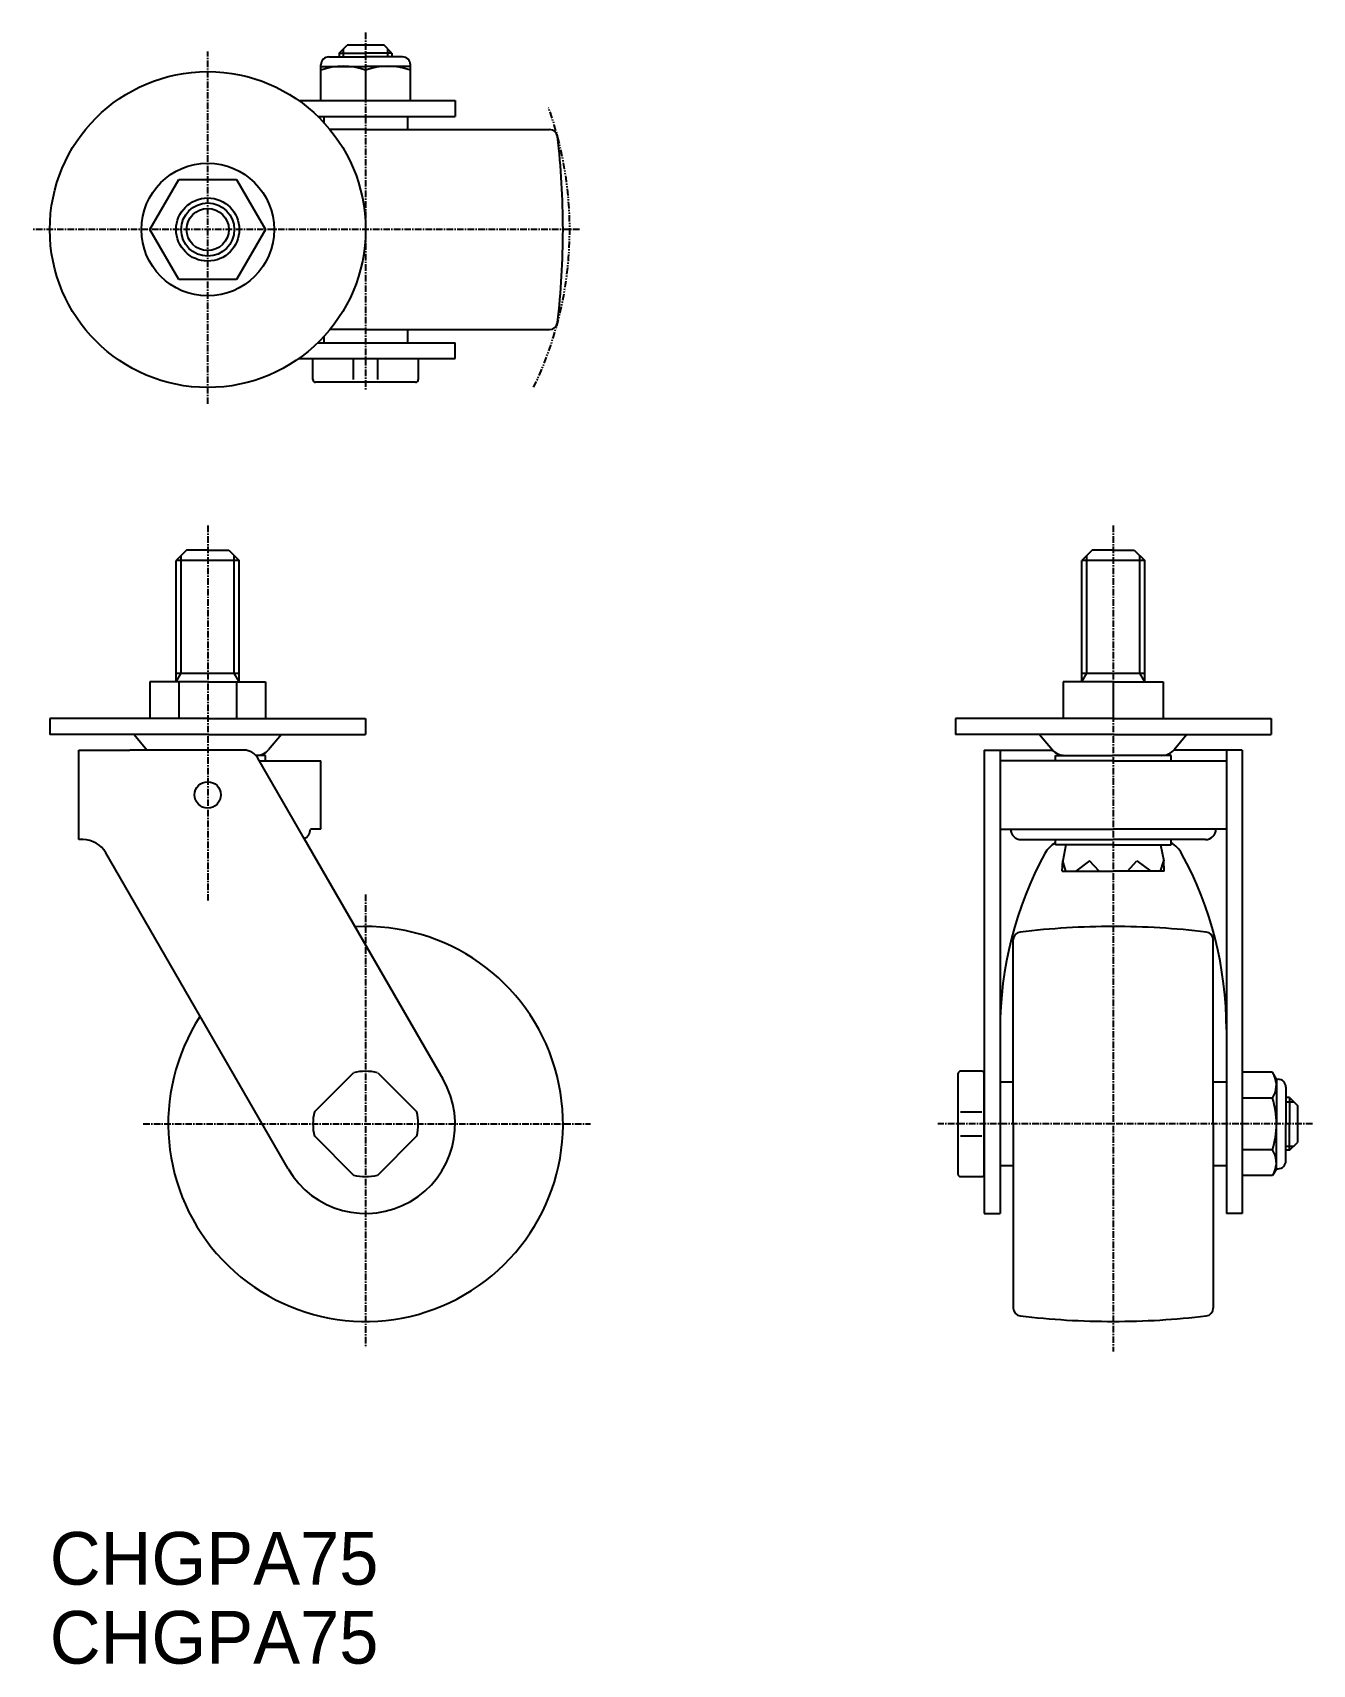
# Model space of a CAD drawing. Extents: x -2798 to -2555, y -100 to 210.
import ezdxf

# ---------------------------------------------------------------- set-up
doc = ezdxf.new("R2010")
doc.units = 0
doc.linetypes.add('CENTER', pattern=[2, 1.25, -0.25, 0.25, -0.25])
doc.linetypes.add('PHANTOM', pattern=[2.5, 1.25, -0.25, 0.25, -0.25, 0.25, -0.25])
doc.layers.get('0').update_dxf_attribs({"linetype": 'CONTINUOUS'})
doc.layers.add('CENTER', color=1, linetype='CENTER')

msp = doc.modelspace()

# ---------------------------------------------------------------- linework, layer by layer
at = {"color": 7, "linetype": 'CONTINUOUS'}
for p, q in [((-2741.99, 205.2), (-2734.99, 205.2)), ((-2739.99, 205.9), (-2738.49, 207.4)), ((-2739.99, 205.9), (-2739.99, 205.2)), ((-2739.99, 205.9), (-2734.99, 205.9)), ((-2731.49, 207.4), (-2738.49, 207.4)), ((-2729.99, 205.9), (-2734.99, 205.9)), ((-2727.99, 205.2), (-2734.99, 205.2)), ((-2729.99, 205.9), (-2731.49, 207.4)), ((-2729.99, 205.9), (-2729.99, 205.2)), ((-2743.49, 196.9), (-2743.49, 203.7)), ((-2743.49, 203.4), (-2734.99, 203.4)), ((-2726.49, 203.4), (-2734.99, 203.4)), ((-2734.99, 202.64), (-2734.99, 196.9)), ((-2726.49, 196.9), (-2726.49, 203.7)), ((-2747.68, 196.9), (-2717.99, 196.9)), ((-2717.99, 196.9), (-2717.99, 193.9)), ((-2744.07, 193.9), (-2717.99, 193.9)), ((-2742.94, 193.9), (-2742.94, 192.74)), ((-2727.04, 193.9), (-2727.04, 191.4)), ((-2734.99, 191.4), (-2741.77, 191.4)), ((-2734.99, 191.4), (-2700.03, 191.4)), ((-2775.96, 172.4), (-2770.48, 181.9)), ((-2770.48, 181.9), (-2759.51, 181.9)), ((-2759.51, 181.9), (-2754.02, 172.4)), ((-2770.48, 162.9), (-2775.96, 172.4)), ((-2754.02, 172.4), (-2759.51, 162.9)), ((-2759.51, 162.9), (-2770.48, 162.9)), ((-2742.94, 152.06), (-2742.94, 150.9)), ((-2734.99, 153.4), (-2741.77, 153.4)), ((-2734.99, 153.4), (-2700.03, 153.4)), ((-2727.04, 153.4), (-2727.04, 150.9)), ((-2744.07, 150.9), (-2717.99, 150.9)), ((-2717.99, 147.9), (-2717.99, 150.9)), ((-2747.68, 147.9), (-2717.99, 147.9)), ((-2744.99, 143.9), (-2744.99, 147.9)), ((-2724.99, 147.9), (-2724.99, 143.9)), ((-2725.49, 143.4), (-2744.49, 143.4)), ((-2768.99, 111.52), (-2770.99, 109.52)), ((-2758.99, 109.52), (-2770.99, 109.52)), ((-2770.99, 86.52), (-2770.99, 109.52)), ((-2764.99, 111.52), (-2768.99, 111.52)), ((-2764.99, 111.52), (-2760.99, 111.52)), ((-2760.99, 111.52), (-2758.99, 109.52)), ((-2758.99, 86.52), (-2758.99, 109.52)), ((-2596.95, 111.52), (-2598.95, 109.52)), ((-2586.95, 109.52), (-2598.95, 109.52)), ((-2598.95, 86.52), (-2598.95, 109.52)), ((-2592.95, 111.52), (-2596.95, 111.52)), ((-2592.95, 111.52), (-2588.95, 111.52)), ((-2588.95, 111.52), (-2586.95, 109.52)), ((-2586.95, 86.52), (-2586.95, 109.52)), ((-2770.99, 88.16), (-2758.99, 88.16)), ((-2598.95, 88.16), (-2586.95, 88.16)), ((-2775.96, 86.52), (-2775.96, 79.52)), ((-2764.99, 86.52), (-2775.96, 86.52)), ((-2770.48, 86.52), (-2770.48, 79.52)), ((-2764.99, 86.52), (-2754.02, 86.52)), ((-2759.51, 86.52), (-2759.51, 79.52)), ((-2754.02, 86.52), (-2754.02, 79.52)), ((-2592.95, 86.52), (-2602.45, 86.52)), ((-2602.45, 86.52), (-2602.45, 79.52)), ((-2592.95, 86.52), (-2592.95, 79.52)), ((-2592.95, 86.52), (-2583.45, 86.52)), ((-2583.45, 86.52), (-2583.45, 79.52)), ((-2764.99, 79.52), (-2794.99, 79.52)), ((-2794.99, 79.52), (-2794.99, 76.52)), ((-2764.99, 79.52), (-2734.99, 79.52)), ((-2734.99, 79.52), (-2734.99, 76.52)), ((-2592.95, 79.52), (-2622.95, 79.52)), ((-2622.95, 79.52), (-2622.95, 76.52)), ((-2592.95, 79.52), (-2562.95, 79.52)), ((-2562.95, 79.52), (-2562.95, 76.52)), ((-2764.99, 76.52), (-2794.99, 76.52)), ((-2778.99, 76.52), (-2776.54, 73.6)), ((-2764.99, 76.52), (-2734.99, 76.52)), ((-2750.99, 76.52), (-2753.44, 73.6)), ((-2592.95, 76.52), (-2622.95, 76.52)), ((-2606.95, 76.52), (-2604.5, 73.6)), ((-2592.95, 76.52), (-2562.95, 76.52)), ((-2578.95, 76.52), (-2581.4, 73.6)), ((-2789.49, 73.52), (-2779.79, 73.52)), ((-2789.49, 56.52), (-2789.49, 73.52)), ((-2758.08, 73.52), (-2779.79, 73.52)), ((-2753.99, 72.52), (-2755.85, 72.52)), ((-2746.65, 56.71), (-2755.49, 72.02)), ((-2755.2, 71.52), (-2743.49, 71.52)), ((-2753.99, 71.52), (-2753.99, 72.52)), ((-2743.49, 58.52), (-2743.49, 71.52)), ((-2617.45, 73.52), (-2604.5, 73.52)), ((-2617.45, 73.52), (-2617.45, -14.48)), ((-2614.45, 73.52), (-2614.45, -14.48)), ((-2592.95, 71.52), (-2614.45, 71.52)), ((-2603.95, 72.52), (-2592.95, 72.52)), ((-2603.95, 71.52), (-2603.95, 72.52)), ((-2581.95, 72.52), (-2592.95, 72.52)), ((-2592.95, 71.52), (-2571.45, 71.52)), ((-2581.95, 71.52), (-2581.95, 72.52)), ((-2568.45, 73.52), (-2581.4, 73.52)), ((-2571.45, 73.52), (-2571.45, -14.48)), ((-2568.45, 73.52), (-2568.45, -14.48)), ((-2788.68, 56.52), (-2789.49, 56.52)), ((-2720.27, 11.02), (-2746.65, 56.71)), ((-2743.49, 58.52), (-2745.49, 58.52)), ((-2614.45, 58.52), (-2592.95, 58.52)), ((-2610.45, 56.52), (-2592.95, 56.52)), ((-2603.95, 55.52), (-2603.95, 56.52)), ((-2571.45, 58.52), (-2592.95, 58.52)), ((-2575.45, 56.52), (-2592.95, 56.52)), ((-2581.95, 55.52), (-2581.95, 56.52)), ((-2749.71, -5.98), (-2784.35, 54.02)), ((-2592.95, 55.52), (-2603.95, 55.52)), ((-2601.93, 55.52), (-2602.54, 52.52)), ((-2592.95, 55.52), (-2581.95, 55.52)), ((-2583.97, 55.52), (-2583.36, 52.52)), ((-2602.63, 50.52), (-2602.54, 52.52)), ((-2602.63, 50.52), (-2592.95, 50.52)), ((-2601.95, 50.52), (-2602.54, 52.52)), ((-2597.45, 52.52), (-2600.09, 50.52)), ((-2595.63, 50.52), (-2597.45, 52.52)), ((-2583.27, 50.52), (-2592.95, 50.52)), ((-2590.27, 50.52), (-2588.45, 52.52)), ((-2588.45, 52.52), (-2585.82, 50.52)), ((-2583.95, 50.52), (-2583.36, 52.52)), ((-2583.27, 50.52), (-2583.36, 52.52)), ((-2611.95, 2.52), (-2611.95, 37.49)), ((-2573.95, 2.52), (-2573.95, 37.49)), ((-2617.95, 12.52), (-2621.95, 12.52)), ((-2617.45, 15.02), (-2617.45, -9.98)), ((-2744.73, 4.81), (-2737.28, 12.26)), ((-2732.7, 12.26), (-2725.26, 4.81)), ((-2622.45, 12.02), (-2622.45, -6.98)), ((-2617.45, -6.98), (-2617.45, 12.02)), ((-2611.95, 10.47), (-2614.45, 10.47)), ((-2571.45, 10.47), (-2573.95, 10.47)), ((-2562.71, 12.34), (-2568.45, 12.34)), ((-2561.95, 11.02), (-2562.71, 12.34)), ((-2561.95, 11.02), (-2561.65, 11.02)), ((-2561.95, 11.02), (-2561.95, 2.52)), ((-2560.15, 9.52), (-2560.15, 2.52)), ((-2562.71, 7.43), (-2568.45, 7.43)), ((-2559.45, 7.52), (-2560.15, 7.52)), ((-2559.45, 7.52), (-2559.45, 2.52)), ((-2559.45, 7.52), (-2557.95, 6.02)), ((-2557.95, 6.02), (-2557.95, -0.98)), ((-2744.73, 0.24), (-2737.28, -7.21)), ((-2732.7, -7.21), (-2725.26, 0.24)), ((-2611.95, 2.52), (-2611.95, -32.44)), ((-2573.95, 2.52), (-2573.95, -32.44)), ((-2561.95, -5.98), (-2561.95, 2.52)), ((-2560.15, -4.48), (-2560.15, 2.52)), ((-2559.45, -2.48), (-2559.45, 2.52)), ((-2562.71, -2.39), (-2568.45, -2.39)), ((-2559.45, -2.48), (-2560.15, -2.48)), ((-2559.45, -2.48), (-2557.95, -0.98)), ((-2611.95, -5.43), (-2614.45, -5.43)), ((-2571.45, -5.43), (-2573.95, -5.43)), ((-2561.95, -5.98), (-2562.71, -7.29)), ((-2561.95, -5.98), (-2561.65, -5.98)), ((-2621.95, -7.48), (-2617.95, -7.48)), ((-2562.71, -7.29), (-2568.45, -7.29)), ((-2617.45, -14.48), (-2614.45, -14.48)), ((-2568.45, -14.48), (-2571.45, -14.48))]:
    msp.add_line(p, q, dxfattribs=at)
at = {"color": 3, "linetype": 'CONTINUOUS'}
for p, q in [((-2739.18, 205.2), (-2739.18, 206.71)), ((-2730.8, 205.2), (-2730.8, 206.71)), ((-2737.28, 143.9), (-2737.28, 147.9)), ((-2732.7, 143.9), (-2732.7, 147.9)), ((-2770.04, 88.16), (-2770.04, 110.47)), ((-2759.94, 88.16), (-2759.94, 110.47)), ((-2598, 88.16), (-2598, 110.47)), ((-2587.9, 88.16), (-2587.9, 110.47)), ((-2770.99, 86.52), (-2770.04, 88.16)), ((-2758.99, 86.52), (-2759.94, 88.16)), ((-2598.95, 86.52), (-2598, 88.16)), ((-2586.95, 86.52), (-2587.9, 88.16)), ((-2560.15, 6.71), (-2558.64, 6.71)), ((-2621.95, 4.81), (-2617.95, 4.81)), ((-2621.95, 0.24), (-2617.95, 0.24)), ((-2560.15, -1.67), (-2558.64, -1.67))]:
    msp.add_line(p, q, dxfattribs=at)
at = {"color": 7, "linetype": 'CONTINUOUS'}
for centre, radius in [((-2764.99, 172.4), 30), ((-2764.99, 172.4), 12.6), ((-2764.99, 172.4), 6), ((-2764.99, 172.4), 4), ((-2764.99, 65.02), 2.5)]:
    msp.add_circle(centre, radius, dxfattribs=at)
at = {"color": 3, "linetype": 'CONTINUOUS'}
msp.add_circle((-2764.99, 172.4), 5.05, dxfattribs=at)
at = {"color": 7, "linetype": 'CONTINUOUS'}
for centre, radius, start, end in [((-2741.99, 203.7), 1.5, 90, 180), ((-2727.99, 203.7), 1.5, 0, 90), ((-2739.24, 191.13), 12.28, 69.7438, 110.2562), ((-2730.74, 191.13), 12.28, 69.7438, 110.2562), ((-2700.03, 189.9), 1.5, 6.7678, 90), ((-2847.49, 172.4), 150, 0, 6.7678), ((-2847.49, 172.4), 150, 353.2322, 0), ((-2700.03, 154.9), 1.5, 270, 353.2322), ((-2744.49, 143.9), 0.5, 180, 270), ((-2725.49, 143.9), 0.5, 270, 0), ((-2758.08, 70.52), 3, 30, 90), ((-2755.74, 75.52), 3, 270, 320.0612), ((-2602.2, 75.52), 3, 219.9388, 270), ((-2583.7, 75.52), 3, 270, 320.0612), ((-2788.68, 51.52), 5, 30, 90), ((-2747.49, 58.52), 2, 294.9893, 0), ((-2610.45, 58.52), 2, 180, 270), ((-2601.55, 51.52), 5, 118.6588, 151.4473), ((-2584.35, 51.52), 5, 28.5527, 61.3412), ((-2575.45, 58.52), 2, 270, 0), ((-2544.51, 20.48), 69.94, 151.4473, 180), ((-2641.39, 20.48), 69.94, 0, 28.5527), ((-2734.99, 2.52), 37.5, 146.9577, 93.0423), ((-2610.45, 37.49), 1.5, 96.7678, 180), ((-2592.95, -109.98), 150, 90, 96.7678), ((-2592.95, -109.98), 150, 83.2322, 90), ((-2575.45, 37.49), 1.5, 0, 83.2322), ((-2734.99, 2.52), 10, 76.7883, 103.2117), ((-2621.95, 12.02), 0.5, 90, 180), ((-2617.95, 12.02), 0.5, 0, 90), ((-2734.99, 2.52), 17, 210, 30), ((-2566.3, 9.88), 4.34, 325.6158, 25.6158), ((-2561.65, 9.52), 1.5, 0, 90), ((-2578.19, 2.52), 16.24, 0, 17.588), ((-2734.99, 2.52), 10, 166.7883, 193.2117), ((-2734.99, 2.52), 10, 346.7883, 13.2117), ((-2578.19, 2.52), 16.24, 342.412, 0), ((-2566.3, -4.84), 4.34, 334.3842, 34.3842), ((-2561.65, -4.48), 1.5, 270, 0), ((-2734.99, 2.52), 10, 256.7883, 283.2117), ((-2621.95, -6.98), 0.5, 180, 270), ((-2617.95, -6.98), 0.5, 270, 0), ((-2610.45, -32.44), 1.5, 180, 263.2322), ((-2592.95, 115.02), 150, 263.2322, 270), ((-2592.95, 115.02), 150, 270, 276.7678), ((-2575.45, -32.44), 1.5, 276.7678, 0)]:
    msp.add_arc(centre, radius, start, end, dxfattribs=at)
at = {"color": 3, "linetype": 'PHANTOM'}
msp.add_arc((-2764.99, 172.4), 68.78, 334.1751, 19.666, dxfattribs=at)
at = {"layer": 'CENTER', "color": 1, "linetype": 'CENTER'}
for p, q in [((-2734.99, 209.8), (-2734.99, 141.8)), ((-2764.99, 139.27), (-2764.99, 206.23)), ((-2694.37, 172.4), (-2798.25, 172.4)), ((-2764.99, 116.17), (-2764.99, 44.98)), ((-2592.95, 116.17), (-2592.95, -40.69)), ((-2734.99, 46.09), (-2734.99, -39.92)), ((-2777.24, 2.52), (-2692.26, 2.52)), ((-2555.12, 2.52), (-2626.25, 2.52))]:
    msp.add_line(p, q, dxfattribs=at)

# ---------------------------------------------------------------- texts
at = {"color": 7, "linetype": 'CONTINUOUS'}
for p in [(-2794.99, -84.98), (-2794.99, -99.98)]:
    msp.add_text('CHGPA75', height=10, dxfattribs=at).set_placement(p)

doc.saveas('drawing.dxf')
